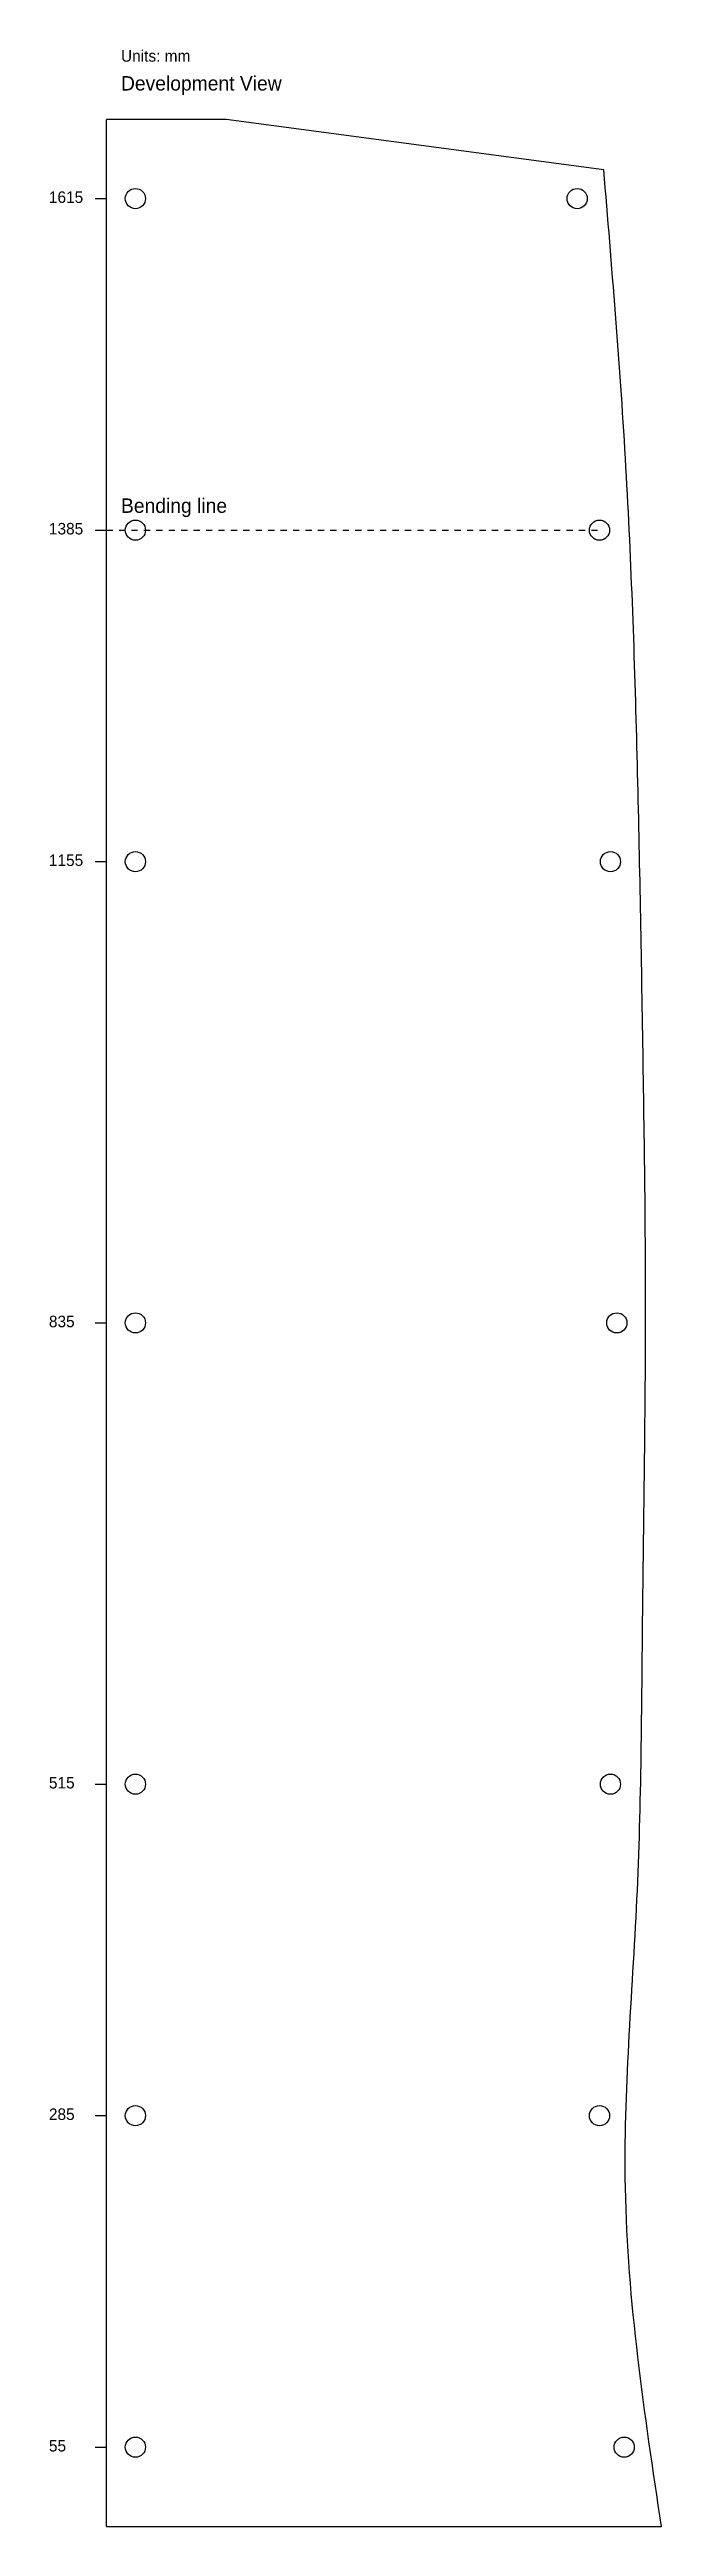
# Model space of a CAD drawing. Header units: metres. Extents: x -40 to 385, y 0 to 1718.
import ezdxf

# ---------------------------------------------------------------- set-up
doc = ezdxf.new("R2010")
doc.units = ezdxf.units.M
for name, color, linetype in [('CENTER', 2, 'Continuous'), ('HOLES_L', 3, 'Continuous'), ('HOLES_R', 5, 'Continuous'), ('NOTES', 1, 'Continuous'), ('OUTLINE', 7, 'Continuous')]:
    doc.layers.add(name, color=color, linetype=linetype)

msp = doc.modelspace()

# ---------------------------------------------------------------- linework, layer by layer
at = {"layer": 'CENTER'}
for p, q in [((-8, 1615), (0, 1615)), ((-8, 1385), (0, 1385)), ((0, 1385), (4.3125, 1385)), ((8.625, 1385), (12.9375, 1385)), ((17.25, 1385), (21.5625, 1385)), ((25.875, 1385), (30.1875, 1385)), ((34.5, 1385), (38.8125, 1385)), ((43.125, 1385), (47.4375, 1385)), ((51.75, 1385), (56.0625, 1385)), ((60.375, 1385), (64.6875, 1385)), ((69, 1385), (73.3125, 1385)), ((77.625, 1385), (81.9375, 1385)), ((86.25, 1385), (90.5625, 1385)), ((94.875, 1385), (99.1875, 1385)), ((103.5, 1385), (107.8125, 1385)), ((112.125, 1385), (116.4375, 1385)), ((120.75, 1385), (125.0625, 1385)), ((129.375, 1385), (133.6875, 1385)), ((138, 1385), (142.3125, 1385)), ((146.625, 1385), (150.9375, 1385)), ((155.25, 1385), (159.5625, 1385)), ((163.875, 1385), (168.1875, 1385)), ((172.5, 1385), (176.8125, 1385)), ((181.125, 1385), (185.4375, 1385)), ((189.75, 1385), (194.0625, 1385)), ((198.375, 1385), (202.6875, 1385)), ((207, 1385), (211.3125, 1385)), ((215.625, 1385), (219.9375, 1385)), ((224.25, 1385), (228.5625, 1385)), ((232.875, 1385), (237.1875, 1385)), ((241.5, 1385), (245.8125, 1385)), ((250.125, 1385), (254.4375, 1385)), ((258.75, 1385), (263.0625, 1385)), ((267.375, 1385), (271.6875, 1385)), ((276, 1385), (280.3125, 1385)), ((284.625, 1385), (288.9375, 1385)), ((293.25, 1385), (297.5625, 1385)), ((301.875, 1385), (306.1875, 1385)), ((310.5, 1385), (314.8125, 1385)), ((319.125, 1385), (323.4375, 1385)), ((327.75, 1385), (332.0625, 1385)), ((336.375, 1385), (340.6875, 1385)), ((-8, 1155), (0, 1155)), ((-8, 835), (0, 835)), ((-8, 515), (0, 515)), ((-8, 285), (0, 285)), ((-8, 55), (0, 55))]:
    msp.add_line(p, q, dxfattribs=at)
at = {"layer": 'HOLES_L'}
for centre in [(20, 1615), (20, 1385), (20, 1155), (20, 835), (20, 515), (20, 285), (20, 55)]:
    msp.add_circle(centre, 7, dxfattribs=at)
at = {"layer": 'HOLES_R'}
for centre in [(326.5, 1615), (342, 1385), (349.6, 1155), (354, 835), (349.6, 515), (342, 285), (359.1489, 55)]:
    msp.add_circle(centre, 7, dxfattribs=at)
at = {"layer": 'OUTLINE'}
for p, q in [((0, 0), (0, 1670)), ((83, 1670), (0, 1670)), ((345, 1635), (83, 1670)), ((0, 0), (35, 0)), ((35, 0), (385, 0))]:
    msp.add_line(p, q, dxfattribs=at)
msp.add_spline([(385, 0), (360, 235), (368, 435), (372, 635), (374, 835), (372, 1035), (368, 1235), (360, 1435), (345, 1635)], degree=3, dxfattribs=at)

# ---------------------------------------------------------------- texts
at = {"layer": 'NOTES'}
for s, height, p in [('Units: mm', 8, (10, 1710)), ('Development View', 10, (10, 1690)), ('1615', 8, (-40, 1612)), ('Bending line', 10, (10, 1397)), ('1385', 8, (-40, 1382)), ('1155', 8, (-40, 1152)), ('835', 8, (-40, 832)), ('515', 8, (-40, 512)), ('285', 8, (-40, 282)), ('55', 8, (-40, 52))]:
    msp.add_text(s, height=height, dxfattribs=at).set_placement(p)

doc.saveas('drawing.dxf')
